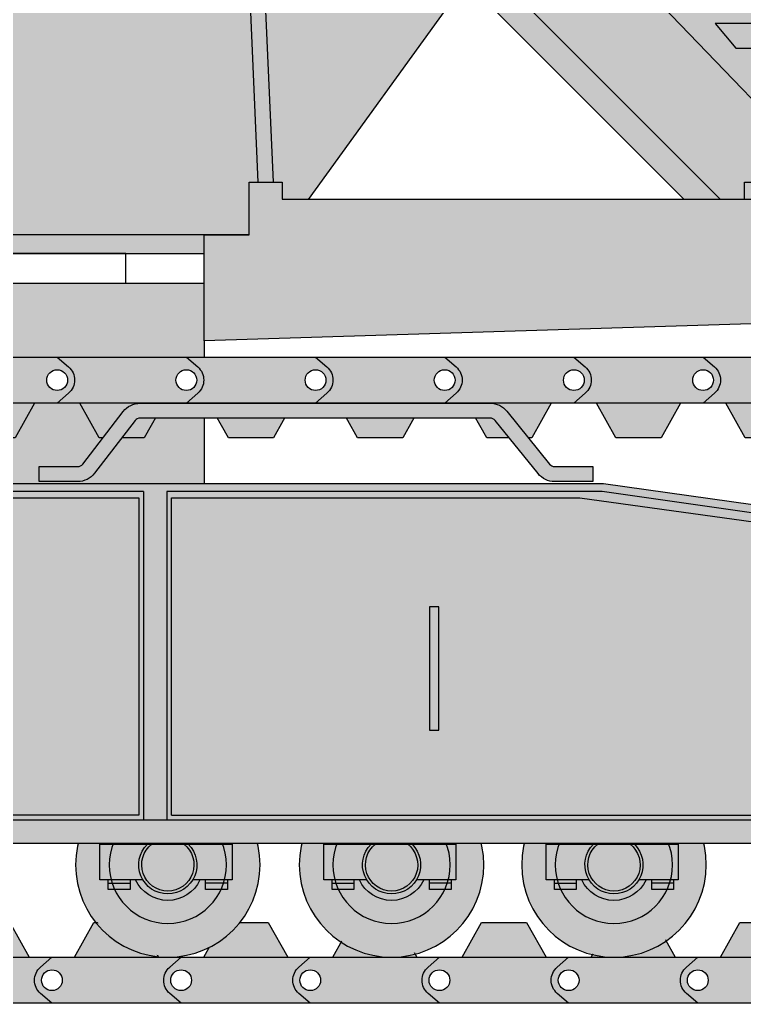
# Model space of a CAD drawing. Header units: millimetres. Extents: x -7081 to 12121, y -11735 to 22530.
# Drawn here: x 1020 to 2591, y 0 to 2131 of the extents above; entities that cross this region are included whole.
import ezdxf

# ---------------------------------------------------------------- set-up
doc = ezdxf.new("R2010")
doc.units = ezdxf.units.MM
doc.layers.add('Кран SCC2600A', color=250, linetype='Continuous', lineweight=30)
doc.layers.add('Кран SCC2600A Штриховка', color=40, linetype='Continuous', lineweight=15)
doc.styles.get("Standard").update_dxf_attribs({"font": 'mipgost.ttf'})

# ---------------------------------------------------------------- blocks, each defined once
blk = doc.blocks.new('BLOCK-20160316.19221669')
at = {"color": 0, "linetype": 'ByBlock', "lineweight": -2, "ltscale": 20, "transparency": 16777216}
blk.add_wipeout([(185.37616099999997, 75.07115912853669), (143.64321067097916, 139.16403281068244), (80.90410847900354, 182.9057823886867), (6.333719718673103, 199.89968482847917), (-69.16290201602735, 187.6605791974473), (-134.54525231217622, 147.97829259811328), (-180.25192152804865, 86.65589873428229), (-199.5988399452529, 12.661085755546765), (-189.75674536299573, -63.18526401973173), (-152.16492984721407, -129.79150251303975), (-92.32075997611294, -177.41724064316003), (-18.975750802528644, -199.0977671433819), (57.14424161745867, -191.6625567239608), (124.90755214553782, -156.198922585944), (174.40458334901248, -97.8930094892242), (198.39696907490682, -25.271380292545473), (199.99999999999994, -5.684341886080802e-14)], dxfattribs=at)
blk.add_wipeout([(81.93791377509474, -32.8444307981822), (81.93791377509474, -39.530489454603895), (81.93791377509474, -53.09363701475877), (129.12238486466958, -53.09363701475877), (129.12238486466958, -39.530489454603895), (129.12238486466958, -32.8444307981822), (147.10735276902045, -32.8444307981822), (147.10735276902045, 44.713849616246534), (-139.2469879729579, 44.713849616246534), (-139.2469879729579, -32.8444307981822), (-129.1223848646696, -32.8444307981822), (-129.1223848646696, -39.530489454603895), (-129.1223848646696, -53.09363701475877), (-81.93791377509484, -53.09363701475877), (-81.93791377509484, -39.530489454603895), (-81.93791377509484, -32.8444307981822), (-69.73810116573563, -32.844430798196896), (-69.73810116573563, -32.844430798196896), (-41.29366293541363, -65.09218685860611), (4.6282977450573526e-12, -77.08540321395992), (41.29366293542035, -65.09218685859744), (69.73810116573553, -32.8444307981822), (69.73810116573553, -32.8444307981822)], dxfattribs=at)
at = {"layer": 'Кран SCC2600A Штриховка', "ltscale": 20, "transparency": 16777216}
h = blk.add_hatch(color=252, dxfattribs=at)
h.dxf.hatch_style = 1
edge = h.paths.add_edge_path(flags=17)
edge.add_arc((0, 0), 127.1185621947896, 0, 360)
edge = h.paths.add_edge_path()
edge.add_arc((0, 0), 200, 0, 360)
h = blk.add_hatch(color=253, dxfattribs=at)
h.dxf.hatch_style = 1
edge = h.paths.add_edge_path()
edge.add_arc((0, 0), 127.1185621947896, 0, 360)
h = blk.add_hatch(color=256, dxfattribs=at)
h.dxf.hatch_style = 1
edge = h.paths.add_edge_path()
edge.add_line((69.73810116573557, -32.8444307981822), (81.93791377509478, -32.8444307981822))
edge.add_line((81.93791377509478, -32.8444307981822), (81.93791377509478, -39.53048945460387))
edge.add_line((81.93791377509478, -39.53048945460387), (81.93791377509478, -53.09363701475877))
edge.add_line((81.93791377509478, -53.09363701475877), (129.1223848646696, -53.09363701475877))
edge.add_line((129.1223848646696, -53.09363701475877), (129.1223848646696, -39.53048945460387))
edge.add_line((129.1223848646696, -39.53048945460387), (129.1223848646696, -32.8444307981822))
edge.add_line((129.1223848646696, -32.8444307981822), (147.1073527690205, -32.8444307981822))
edge.add_line((147.1073527690205, -32.8444307981822), (147.1073527690205, 44.71384961624653))
edge.add_line((147.1073527690205, 44.71384961624653), (-139.2469879729579, 44.71384961624653))
edge.add_line((-139.2469879729579, 44.71384961624653), (-139.2469879729579, -32.8444307981822))
edge.add_line((-139.2469879729579, -32.8444307981822), (-129.1223848646696, -32.8444307981822))
edge.add_line((-129.1223848646696, -32.8444307981822), (-129.1223848646696, -39.53048945460387))
edge.add_line((-129.1223848646696, -39.53048945460387), (-129.1223848646696, -53.09363701475877))
edge.add_line((-129.1223848646696, -53.09363701475877), (-81.93791377509478, -53.09363701475877))
edge.add_line((-81.93791377509478, -53.09363701475877), (-81.93791377509478, -39.53048945460387))
edge.add_line((-81.93791377509478, -39.53048945460387), (-81.93791377509478, -32.8444307981822))
edge.add_line((-81.93791377509478, -32.8444307981822), (-69.73810116573559, -32.84443079819687))
edge.add_arc((-3.462295042754345e-12, 7.347011887759436e-12), 77.08540321396725, 205.2189462702814, 334.7810537297306)
at = {"color": 0, "linetype": 'ByBlock', "lineweight": -2, "ltscale": 20, "transparency": 16777216}
for p, q in [((-129.1223848646696, -32.8444307981822), (-81.93791377509478, -32.8444307981822)), ((-129.1223848646696, -39.53048945460387), (-81.93791377509478, -39.53048945460387)), ((-69.73810116573559, -32.8444307981822), (-53.76589781082839, -32.8444307981822)), ((53.76589781082748, -32.8444307981822), (69.73810116573557, -32.8444307981822)), ((81.93791377509478, -32.8444307981822), (129.1223848646696, -32.8444307981822)), ((129.1223848646696, -39.53048945460387), (81.93791377509478, -39.53048945460387))]:
    blk.add_line(p, q, dxfattribs=at)
blk.add_lwpolyline([(69.73810116573557, -32.8444307981822), (81.93791377509478, -32.8444307981822), (81.93791377509478, -39.53048945460387), (81.93791377509478, -53.09363701475877), (129.1223848646696, -53.09363701475877), (129.1223848646696, -39.53048945460387), (129.1223848646696, -32.8444307981822), (147.1073527690205, -32.8444307981822), (147.1073527690205, 44.71384961624653), (-139.2469879729579, 44.71384961624653), (-139.2469879729579, -32.8444307981822), (-129.1223848646696, -32.8444307981822), (-129.1223848646696, -39.53048945460387), (-129.1223848646696, -53.09363701475877), (-81.93791377509478, -53.09363701475877), (-81.93791377509478, -39.53048945460387), (-81.93791377509478, -32.8444307981822), (-69.73810116573559, -32.84443079819687, 0.6343873962187444)], format="xyb", close=True, dxfattribs=at)
for radius in [200, 127.1185621947896]:
    blk.add_circle((0, 0), radius, dxfattribs=at)
for radius, start, end in [(63.00419352599442, 134.7897806652865, 45.21021933471346), (56.69597615908138, 127.9395360976482, 52.06046390235183)]:
    blk.add_arc((0, 0), radius, start, end, dxfattribs=at)
blk = doc.blocks.new('BLOCK-20160317.13205085')
at = {"color": 0, "linetype": 'ByBlock', "lineweight": -2, "ltscale": 20, "transparency": 16777216}
blk.add_wipeout([(304.75910086046525, 28.46221382663407), (304.75910086046525, 28.46221382663407), (314.33020873013436, 15.638013297005216), (317.7241393716538, -7.02016222930979e-12), (314.3302087301284, -15.638013297017949), (304.75910086045434, -28.462213826643136), (304.75910086045434, -28.462213826643136), (280.0000000000002, -50), (0, -50), (-24.75910086046474, -28.46221382663407), (-24.75910086046474, -28.46221382663407), (-34.33020873013069, -15.638013297007546), (-37.72413937165078, 7.105427357601002e-13), (-34.330208730130096, 15.638013297008797), (-24.759100860463604, 28.46221382663498), (-24.759100860463604, 28.46221382663498), (0, 50), (48.995706747247624, 50), (91.11488552066909, 125.17473679813708), (188.88511447933143, 125.17473679813708), (231.0042932527538, 50), (280.0000000000002, 50)], dxfattribs=at)
at = {"layer": 'Кран SCC2600A Штриховка', "ltscale": 20, "transparency": 16777216}
h = blk.add_hatch(color=252, dxfattribs=at)
h.dxf.hatch_style = 1
h.paths.add_polyline_path([(231.0042932527538, 50), (188.8851144793314, 125.174736798137), (91.11488552066908, 125.174736798137), (48.9957067472476, 50)])
h = blk.add_hatch(color=253, dxfattribs=at)
h.dxf.hatch_style = 1
h.paths.add_polyline_path([(48.9957067472476, 50), (0, 49.99999999999999), (-24.75910086046537, 28.46221382663346, 0.4555175711262982), (-24.75910086046531, -28.46221382663357), (2.842170943040401e-14, -50), (280.0000000000002, -50), (304.7591008604703, -28.46221382662927, 0.4555175711262988), (304.75910086047, 28.46221382662989), (280.0000000000002, 49.99999999999999), (231.0042932527538, 50)])
h.paths.add_polyline_path([(-22.52294413537459, 0, -1), (22.52294413537459, 0, -1)], flags=16)
at = {"color": 0, "linetype": 'ByBlock', "lineweight": -2, "ltscale": 20, "transparency": 16777216}
blk.add_lwpolyline([(280.0000000000002, 50), (304.7591008604652, 28.46221382663407, -0.4555175711265192), (304.7591008604543, -28.46221382664316), (280.0000000000002, -50), (0, -50), (-24.75910086046474, -28.46221382663407, -0.4555175711263229), (-24.7591008604636, 28.46221382663498), (0, 50), (48.9957067472476, 50), (91.11488552066908, 125.174736798137), (188.8851144793314, 125.174736798137), (231.0042932527538, 50)], format="xyb", close=True, dxfattribs=at)
blk.add_lwpolyline([(48.9957067472476, 50), (231.0042932527538, 50)], dxfattribs=at)
blk.add_circle((0, 0), 22.5229441353746, dxfattribs=at)
blk = doc.blocks.new('BLOCK-20180425.191503')
at = {"color": 0, "linetype": 'ByBlock', "lineweight": -2, "ltscale": 20, "transparency": 16777216}
blk.add_wipeout([(3745.6025382645234, -141.45789814504587), (3861.4854194518725, -141.45789814504587), (3861.4854194518725, -36.964352857618906), (3844.674757687162, -20.153691092912595), (1856.6229737633682, 259.5145909926505), (-2793.435306651075, 259.5145909926505), (-3760.4304186163135, 178.70879637366306), (-3811.053434157759, 178.70879637366306), (-3811.053434157759, -468.31065132018557), (-3861.485419451878, -468.31065132018557), (-3861.485419451878, -518.9336668616306), (3800.9288310494658, -518.9336668616306), (3861.4854194518725, -485.12131308489825), (3861.4854194518725, -357.1310473763365), (3745.6025382645234, -357.1310473763365)], dxfattribs=at)
at = {"layer": 'Кран SCC2600A Штриховка', "ltscale": 20, "transparency": 16777216}
h = blk.add_hatch(color=256, dxfattribs=at)
h.dxf.hatch_style = 1
h.paths.add_polyline_path([(3745.602538264526, -357.1310473763369), (3745.602538264526, -141.4578981450468), (3861.485419451876, -141.4578981450468), (3861.485419451876, -36.96435285761982), (3844.674757687166, -20.1536910929135), (1856.622973763369, 259.5145909926505), (-2793.435306651074, 259.5145909926505), (-3760.430418616314, 178.7087963736631), (-3811.053434157759, 178.7087963736631), (-3811.053434157759, -468.3106513201856), (-3861.485419451878, -468.3106513201856), (-3861.485419451878, -518.9336668616306), (3800.928831049468, -518.9336668616306), (3861.485419451876, -485.1213130848992), (3861.485419451876, -357.1310473763369)])
at = {"color": 0, "linetype": 'ByBlock', "lineweight": -2, "ltscale": 20, "transparency": 16777216}
blk.add_line((919.8106408756721, -458.1860482119009), (3827.864095922459, -458.1860482119009), dxfattribs=at)
for points in [[(3745.602538264526, -357.1310473763369), (3745.602538264526, -141.4578981450468), (3861.485419451876, -141.4578981450468), (3861.485419451876, -36.96435285761982), (3844.674757687166, -20.1536910929135), (1856.622973763369, 259.5145909926505), (-2793.435306651074, 259.5145909926505), (-3760.430418616314, 178.7087963736631), (-3811.053434157759, 178.7087963736631), (-3811.053434157759, -468.3106513201856), (-3861.485419451878, -468.3106513201856), (-3861.485419451878, -518.9336668616306), (3800.928831049468, -518.9336668616306), (3861.485419451876, -485.1213130848992), (3861.485419451876, -357.1310473763369)], [(1499.396411263369, -6.781573780077451), (1479.191711002903, -6.781573780077451), (1479.191711002903, -274.2030365068276), (1499.396411263369, -274.2030365068276)]]:
    blk.add_lwpolyline(points, close=True, dxfattribs=at)
for points in [[(859.2540524732613, 242.7039292279369), (-2793.435306651074, 242.7039292279369)], [(859.2540524732613, 242.7039292279369), (859.2540524732613, -468.3106513201856)], [(1853.184429311499, 242.7039292279369), (909.8770680147063, 242.7039292279369)], [(909.8770680147063, 242.7039292279369), (909.8770680147063, -468.3106513201856)], [(3861.485419451876, -43.84144176136761), (1853.184429311499, 242.7039292279369)], [(-1657.760486296793, 229.140781667782), (849.1294493649766, 229.140781667782)], [(849.1294493649766, 229.140781667782), (849.1294493649766, -458.1860482119009)], [(919.8106408756721, 229.140781667782), (1804.819287022183, 229.140781667782)], [(919.8106408756721, -458.1860482119009), (919.8106408756721, 229.140781667782)], [(1804.819287022183, 229.140781667782), (3827.864095922459, -50.52750041777472)], [(-3811.053434157759, -468.3106513201856), (3827.864095922459, -468.3106513201856)], [(849.1294493649766, -458.1860482119009), (-1654.512972092249, -458.1860482119009)]]:
    blk.add_lwpolyline(points, dxfattribs=at)
blk.add_wipeout([(1750.4680302887828, 264.3735077046913), (1750.4680302887828, 264.3735077046913), (1740.233547085947, 265.5184737224099), (1730.5050953503778, 268.8967603353394), (1721.7636864441247, 274.34133230607404), (1714.4415286074454, 281.5829894524195), (1714.4415286074454, 281.58298945241586), (1621.5357817155236, 396.58523830778904), (1621.5357817155236, 396.58523830778904), (1619.3360194129127, 398.7608161571461), (1616.709878019561, 400.3965039478462), (1613.787203875132, 401.4114271036033), (1610.7125050174436, 401.75540399398415), (852.0133033711973, 401.75540399398415), (852.0133033711973, 401.75540399398415), (848.8610665034721, 401.39362514167624), (845.8727543220248, 400.3271020455941), (843.203766994231, 398.6112967383542), (840.9928989472883, 396.3354356513664), (840.9928989472883, 396.3354356513664), (753.1891974797709, 282.41448587195737), (753.1891974797709, 282.41448587195737), (745.8300729158746, 274.83902461710204), (736.9460464667318, 269.1277724232641), (726.999111094694, 265.57772956785993), (716.506533848129, 264.37350770469675), (633.1087860765037, 264.37350770469675), (633.1087860765037, 296.7735077047), (716.506533848129, 296.7735077047), (716.506533848129, 296.7735077047), (719.6587707158687, 297.1352865570043), (722.6470828973197, 298.201809653081), (725.3160702251134, 299.9176149603263), (727.526938272069, 302.1934760473159), (815.3306397395736, 416.114425826725), (815.3306397395736, 416.114425826725), (822.6897643034699, 423.68988708158577), (831.5737907526127, 429.40113927541825), (841.520726124636, 432.9511821308224), (852.0133033711973, 434.1554039939856), (1610.7125050174727, 434.1554039939856), (1610.7125050174727, 434.1554039939856), (1620.9469882202939, 433.01043797627244), (1630.6754399558777, 429.6321513633429), (1639.416848862129, 424.18757939260104), (1646.73900669881, 416.94592224625194), (1739.644753590701, 301.94367339087876), (1739.644753590701, 301.94367339087876), (1741.8445158933118, 299.76809554152896), (1744.4706572866653, 298.13240775082704), (1747.3933314310943, 297.11748459507544), (1750.4680302887828, 296.77350770469457), (1833.207321407821, 296.7735077046982), (1833.207321407821, 264.37350770469675)], dxfattribs=at)
at = {"layer": 'Кран SCC2600A Штриховка', "ltscale": 20, "transparency": 16777216}
h = blk.add_hatch(color=256, dxfattribs=at)
h.dxf.hatch_style = 1
edge = h.paths.add_edge_path()
edge.add_line((1833.207321407826, 264.3735077046986), (1750.468030288783, 264.3735077046913))
edge.add_arc((1750.468030288821, 310.6873685400103), 46.31386083531902, 218.9333669264093, 269.99999999995305, ccw=False)
edge.add_line((1714.441528607436, 281.582989452414), (1621.53578171552, 396.5852383077909))
edge.add_arc((1610.712505017438, 387.8415431587119), 13.91386083527042, 38.93336692630945, 89.9999999999766)
edge.add_line((1610.712505017444, 401.7554039939823), (852.0133033711936, 401.7554039939823))
edge.add_arc((852.0133033712013, 387.8415431587061), 13.91386083527624, 90.00000000003183, 142.3770362018057)
edge.add_line((840.9928989472901, 396.3354356513664), (753.1891974797727, 282.4144858719592))
edge.add_arc((716.5065338481335, 310.6873685400312), 46.3138608353326, 269.999999999999, 322.37703620177183, ccw=False)
edge.add_line((716.5065338481327, 264.3735077046986), (633.1087860764965, 264.3735077046949))
edge.add_line((633.1087860764965, 264.3735077046949), (633.1087860764965, 296.7735077047))
edge.add_line((633.1087860764965, 296.7735077047), (716.5065338481327, 296.7735077047))
edge.add_arc((716.5065338481396, 310.6873685399982), 13.91386083529818, 269.9999999999715, 322.3770362017612)
edge.add_line((727.5269382720617, 302.1934760473159), (815.3306397395754, 416.1144258267268))
edge.add_arc((852.0133033711849, 387.841543158706), 46.31386083527772, 89.99999999998909, 142.3770362017996, ccw=False)
edge.add_line((852.0133033711936, 434.1554039939838), (1610.712505017469, 434.1554039939838))
edge.add_arc((1610.712505017447, 387.8415431587233), 46.31386083526053, 38.93336692635762, 89.99999999997237, ccw=False)
edge.add_line((1646.739006698812, 416.9459222462501), (1739.644753590703, 301.9436733908769))
edge.add_arc((1750.468030288789, 310.6873685399846), 13.91386083529182, 218.9333669263902, 269.9999999999738)
edge.add_line((1750.468030288783, 296.7735077046927), (1833.207321407826, 296.7735077046964))
edge.add_line((1833.207321407826, 296.7735077046964), (1833.207321407826, 264.3735077046986))
at = {"color": 0, "linetype": 'ByBlock', "lineweight": -2, "ltscale": 20, "transparency": 16777216}
blk.add_lwpolyline([(1833.207321407826, 264.3735077046986), (1750.468030288783, 264.3735077046913, -0.2265825463331212), (1714.441528607436, 281.582989452414), (1621.53578171552, 396.5852383077909, 0.2265825463336874), (1610.712505017444, 401.7554039939823), (852.0133033711936, 401.7554039939823, 0.2326016675290518), (840.9928989472901, 396.3354356513664), (753.1891974797727, 282.4144858719592, -0.232601667529047), (716.5065338481327, 264.3735077046986), (633.1087860764965, 264.3735077046949), (633.1087860764965, 296.7735077047), (716.5065338481327, 296.7735077047, 0.2326016675291255), (727.5269382720617, 302.1934760473159), (815.3306397395754, 416.1144258267268, -0.23260166752922), (852.0133033711936, 434.1554039939838), (1610.712505017469, 434.1554039939838, -0.2265825463334474), (1646.739006698812, 416.9459222462501), (1739.644753590703, 301.9436733908769, 0.2265825463333038), (1750.468030288783, 296.7735077046927), (1833.207321407826, 296.7735077046964)], format="xyb", close=True, dxfattribs=at)
blk = doc.blocks.new('BLOCK-20160316.19555636')
at = {"color": 0, "linetype": 'ByBlock', "lineweight": -2, "ltscale": 20, "transparency": 16777216}
blk.add_wipeout([(-1420.214373746661, 1560.0000000000007), (1420.214373746662, 1560.0000000000007), (1420.214373746662, 1125.3591869986712), (-1420.214373746661, 1125.3591869986712)], dxfattribs=at)
at = {"layer": 'Кран SCC2600A Штриховка', "ltscale": 20, "transparency": 16777216}
h = blk.add_hatch(color=253, dxfattribs=at)
h.dxf.hatch_style = 1
h.paths.add_polyline_path([(-1420.214373746661, 1560), (1420.214373746661, 1560), (1420.214373746661, 1125.359186998671), (-1420.214373746661, 1125.359186998671)])
at = {"color": 0, "linetype": 'ByBlock', "lineweight": -2, "ltscale": 20, "transparency": 16777216}
blk.add_lwpolyline([(-1420.214373746661, 1560), (1420.214373746661, 1560), (1420.214373746661, 1125.359186998671), (-1420.214373746661, 1125.359186998671)], close=True, dxfattribs=at)
blk.add_lwpolyline([(-3949.512818670977, 70.16241328051547), (-3296.687081710083, 50), (3352.573880339387, 50), (4109.484688348155, 109.1075810253533, 0.8670613627830548), (4173.577353453031, 1105.568334081843), (3006.157287555056, 1350), (-2813.246052005325, 1350), (-4022.743647205134, 1146.42734715977, 0.9057670430409308)], format="xyb", close=True, dxfattribs=at)
at = {"color": 0, "linetype": 'ByBlock', "lineweight": -2, "ltscale": 20, "transparency": 16777216, "rotation": 180}
blk.add_blockref('BLOCK-20160317.13205085', (2781.560659277653, 1350), dxfattribs=at)
at = {"color": 0, "linetype": 'ByBlock', "lineweight": -2, "ltscale": 20, "transparency": 16777216}
blk.add_blockref('BLOCK-20160317.13205085', (810.1758991677198, 50), dxfattribs=at)
at = {"color": 0, "linetype": 'ByBlock', "lineweight": -2, "ltscale": 20, "transparency": 16777216, "rotation": 180}
blk.add_blockref('BLOCK-20160317.13205085', (2501.560659277653, 1350), dxfattribs=at)
at = {"color": 0, "linetype": 'ByBlock', "lineweight": -2, "ltscale": 20, "transparency": 16777216}
blk.add_blockref('BLOCK-20160317.13205085', (1090.17589916772, 50), dxfattribs=at)
at = {"color": 0, "linetype": 'ByBlock', "lineweight": -2, "ltscale": 20, "transparency": 16777216, "rotation": 180}
blk.add_blockref('BLOCK-20160317.13205085', (2221.560659277657, 1350), dxfattribs=at)
at = {"color": 0, "linetype": 'ByBlock', "lineweight": -2, "ltscale": 20, "transparency": 16777216}
blk.add_blockref('BLOCK-20160317.13205085', (1370.17589916772, 50), dxfattribs=at)
at = {"color": 0, "linetype": 'ByBlock', "lineweight": -2, "ltscale": 20, "transparency": 16777216, "rotation": 180}
blk.add_blockref('BLOCK-20160317.13205085', (1941.560659277653, 1350), dxfattribs=at)
at = {"color": 0, "linetype": 'ByBlock', "lineweight": -2, "ltscale": 20, "transparency": 16777216, "xscale": -1}
blk.add_blockref('BLOCK-20160316.19221669', (1341.403496652711, 300), dxfattribs=at)
at = {"color": 0, "linetype": 'ByBlock', "lineweight": -2, "ltscale": 20, "transparency": 16777216}
blk.add_blockref('BLOCK-20160317.13205085', (1650.17589916772, 50), dxfattribs=at)
at = {"color": 0, "linetype": 'ByBlock', "lineweight": -2, "ltscale": 20, "transparency": 16777216, "rotation": 180}
blk.add_blockref('BLOCK-20160317.13205085', (1661.560659277653, 1350), dxfattribs=at)
at = {"color": 0, "linetype": 'ByBlock', "lineweight": -2, "ltscale": 20, "transparency": 16777216}
blk.add_blockref('BLOCK-20160317.13205085', (1930.17589916772, 50), dxfattribs=at)
at = {"color": 0, "linetype": 'ByBlock', "lineweight": -2, "ltscale": 20, "transparency": 16777216, "rotation": 180}
blk.add_blockref('BLOCK-20160317.13205085', (1381.560659277657, 1350), dxfattribs=at)
at = {"color": 0, "linetype": 'ByBlock', "lineweight": -2, "ltscale": 20, "transparency": 16777216, "xscale": -1}
blk.add_blockref('BLOCK-20160316.19221669', (1826.429294613943, 300), dxfattribs=at)
at = {"color": 0, "linetype": 'ByBlock', "lineweight": -2, "ltscale": 20, "transparency": 16777216}
blk.add_blockref('BLOCK-20160317.13205085', (2210.17589916772, 50), dxfattribs=at)
at = {"color": 0, "linetype": 'ByBlock', "lineweight": -2, "ltscale": 20, "transparency": 16777216, "rotation": 180}
blk.add_blockref('BLOCK-20160317.13205085', (1101.560659277653, 1350), dxfattribs=at)
at = {"color": 0, "linetype": 'ByBlock', "lineweight": -2, "ltscale": 20, "transparency": 16777216}
blk.add_blockref('BLOCK-20160317.13205085', (2490.17589916772, 50), dxfattribs=at)
at = {"color": 0, "linetype": 'ByBlock', "lineweight": -2, "ltscale": 20, "transparency": 16777216, "xscale": -1}
blk.add_blockref('BLOCK-20160316.19221669', (2308.398608617954, 300), dxfattribs=at)
at = {"color": 0, "linetype": 'ByBlock', "lineweight": -2, "ltscale": 20, "transparency": 16777216}
blk.add_blockref('BLOCK-20180425.191503', (429.4110335895748, 865.8445960060199), dxfattribs=at)
blk = doc.blocks.new('BLOCK-20160316.20250927')
at = {"color": 0, "linetype": 'ByBlock', "lineweight": -2, "ltscale": 20, "transparency": 16777216}
blk.add_lwpolyline([(-532.7385643050147, -486.9361004394905), (-566.5509180817498, -486.9361004394905), (-566.5509180817498, 443.8335779017243, -0.414213562373095), (-523.4483955539845, 486.9361004294897), (380.3223928610823, 486.9361004294897, -0.3384590308114841), (421.9161336890065, 455.1379209695879), (565.0421363819114, -71.48674231346831, -0.07742955551072389), (566.5097092098458, -84.67541934537985), (548.907053846211, -486.9361004394905), (515.062342279216, -486.9361004394905), (532.7296822871758, -83.19722821201594, 0.07742955551072195), (532.4133667115111, -80.35458634226597), (389.2873640186062, 446.2700769407911, 0.3384590308115003), (380.3223928610823, 453.1237466527546), (-523.4483955539845, 453.1237466527546, 0.4142135623730951), (-532.7385643050147, 443.8335779017234)], format="xyb", close=True, dxfattribs=at)
for points in [[(528.4344595920484, -65.71440508520936), (-532.7385643050147, -65.71440508520936)], [(532.0151130692775, -99.52675886194447), (-532.7385643050147, -99.52675886194447)]]:
    blk.add_lwpolyline(points, dxfattribs=at)
blk = doc.blocks.new('BLOCK-20180425.110228')
at = {"color": 0, "linetype": 'ByBlock', "lineweight": -2, "ltscale": 20, "transparency": 16777216}
blk.add_wipeout([(-1126.3131257988248, -612.1511733421385), (-1055.3730224697397, -612.1511733421385), (-1055.3730224697397, -649.2110413234141), (-52.96313607119055, -649.2110413234141), (-52.96313607119055, -612.1511733421385), (108.64845316677702, -612.1511733421385), (108.64845316677702, -649.2110413234141), (1062.2714478191879, -649.2110413234141), (1062.2714478191879, -612.1511733421385), (1224.074067304478, -612.1511733421385), (1210.2140129934883, -691.9693584523154), (1210.2140129934883, -691.9693584523154), (1183.2226516397886, -767.5775197086089), (1132.4429064462213, -829.7590693383822), (1063.7536168940148, -871.3151656071211), (985.1070345318473, -887.4348032902208), (985.1070345318473, -887.4348032902208), (-1224.074067304477, -956.3959951977185), (-1224.074067304477, -726.7693217378574), (-1126.3131257988248, -726.7693217378574)], dxfattribs=at)
blk.add_wipeout([(1210.5109197443192, -238.11394907743215), (1210.5109197443192, -238.11394907743215), (1178.5954767423395, -26.832487268512523), (1117.8992614271851, 178.0441123043595), (1029.5779539282016, 372.61491753422), (915.3132271395599, 553.1752227456468), (777.280726998144, 716.2870877672831), (678.1096204461903, 809.6869575067963), (678.1096204461903, 809.6869575067963), (523.1503268707945, 886.3170114836803), (357.42789279705426, 935.5168354931293), (185.75720150199484, 955.8569826942257), (13.125956342085715, 946.7464924535593), (-155.45023148882194, 908.4500600572583), (-315.0735660331177, 842.0803462802232), (-461.10636665078493, 749.5656502495572), (-589.3058107359334, 633.5938848316559), (-695.9472042669026, 497.53448227652643), (-770.6637752757387, 361.72102752684214), (-770.6637752757385, 361.72102752684214), (-783.609310970046, 221.11842604533945), (-767.117618490233, 80.8875360213151), (-721.9056257563402, -52.875516242040476), (-649.9387914349821, -174.35577470217459), (-605.6136415858974, -227.98934596914), (-184.3919462316161, -649.211041323414), (1062.2714478191879, -649.211041323414), (1062.2714478191879, -612.1511733421385), (1197.1388024314867, -612.1511733421385)], dxfattribs=at)
at = {"layer": 'Кран SCC2600A Штриховка', "ltscale": 20, "transparency": 16777216}
h = blk.add_hatch(color=256, dxfattribs=at)
h.dxf.hatch_style = 1
edge = h.paths.add_edge_path()
edge.add_line((1197.138802431487, -612.1511733421385), (1210.510919744319, -238.1139490774322))
edge.add_arc((-332.9680683083341, -363.2152695557453), 1548.540515112685, 4.633780848604344, 49.2376536618069)
edge.add_arc((152.6961041953626, -57.79818630248064), 1014.1941815002, 58.79778493747899, 155.5658078083212)
edge.add_arc((-106.4565583217964, 229.6690081563068), 677.2067356971116, 168.7555605622753, 222.5165400564167)
edge.add_line((-605.6136415858973, -227.9893459691402), (-184.3919462316162, -649.2110413234141))
edge.add_line((-184.3919462316162, -649.2110413234141), (1062.271447819187, -649.2110413234141))
edge.add_line((1062.271447819187, -649.2110413234141), (1062.271447819187, -612.1511733421385))
edge.add_line((1062.271447819187, -612.1511733421385), (1197.138802431487, -612.1511733421385))
h = blk.add_hatch(color=256, dxfattribs=at)
h.dxf.hatch_style = 1
h.set_gradient(color1=(255, 255, 255), color2=(173, 173, 173), rotation=45, tint=1)
edge = h.paths.add_edge_path()
edge.add_line((1085.888170889529, -612.1511733421385), (1099.166101034171, -240.7484987247963))
edge.add_arc((-397.6510268179647, -381.6181411139522), 1503.431332112766, 5.376429824016675, 48.38848507387337)
edge.add_arc((551.6317698723853, -95.13595849997), 839.0188067041217, 86.6443667739974, 138.8731680601236)
edge.add_arc((304.9226135123243, 202.3881496387436), 461.6549578399375, 146.5717570731228, 215.9061876666099)
edge.add_arc((37750.63413132636, 35006.34306980509), 51580.61353753125, 222.8434609503055, 223.2096051895521)
edge.add_line((155.9049457949613, -309.3196080310181), (586.6054324685574, -649.2110413234141))
edge.add_line((586.6054324685574, -649.2110413234141), (1062.271447819187, -649.2110413234141))
edge.add_line((1062.271447819187, -649.2110413234141), (1062.271447819187, -612.1511733421385))
edge.add_line((1062.271447819187, -612.1511733421385), (1085.888170889529, -612.1511733421385))
h = blk.add_hatch(color=256, dxfattribs=at)
h.dxf.hatch_style = 1
edge = h.paths.add_edge_path()
edge.add_line((-1126.313125798825, -726.7693217378574), (-1126.313125798825, -612.1511733421385))
edge.add_line((-1126.313125798825, -612.1511733421385), (-1055.37302246974, -612.1511733421385))
edge.add_line((-1055.37302246974, -612.1511733421385), (-1055.37302246974, -649.2110413234141))
edge.add_line((-1055.37302246974, -649.2110413234141), (-52.963136071191, -649.2110413234141))
edge.add_line((-52.963136071191, -649.2110413234141), (-52.963136071191, -612.1511733421385))
edge.add_line((-52.963136071191, -612.1511733421385), (108.6484531667766, -612.1511733421385))
edge.add_line((108.6484531667766, -612.1511733421385), (108.6484531667766, -649.2110413234141))
edge.add_line((108.6484531667766, -649.2110413234141), (1062.271447819187, -649.2110413234141))
edge.add_line((1062.271447819187, -649.2110413234141), (1062.271447819187, -612.1511733421385))
edge.add_line((1062.271447819187, -612.1511733421385), (1224.074067304477, -612.1511733421385))
edge.add_line((1224.074067304477, -612.1511733421385), (1210.214012993488, -691.9693584523156))
edge.add_arc((977.7453505819177, -651.6022631320857), 235.9474123359209, 271.78794876511716, 350.14908281217254, ccw=False)
edge.add_line((985.1070345318467, -887.4348032902208), (-1224.074067304477, -956.3959951977185))
edge.add_line((-1224.074067304477, -956.3959951977185), (-1224.074067304477, -726.7693217378574))
edge.add_line((-1224.074067304477, -726.7693217378574), (-1126.313125798825, -726.7693217378574))
at = {"color": 0, "linetype": 'ByBlock', "lineweight": -2, "ltscale": 20, "transparency": 16777216}
blk.add_line((415.2520001253388, 863.9494392993647), (415.2520001253388, 846.9378557354039), dxfattribs=at)
for points in [[(1197.138802431487, -612.1511733421385), (1210.510919744319, -238.1139490774322, 0.1971161648979266), (678.1096204461901, 809.6869575067958, 0.449250122520613), (-770.6637752757388, 361.7210275268417, 0.2389759992530176), (-605.6136415858973, -227.9893459691402), (-184.3919462316162, -649.2110413234141), (1062.271447819187, -649.2110413234141), (1062.271447819187, -612.1511733421385)], [(1085.888170889529, -612.1511733421385), (1099.166101034171, -240.7484987247963, 0.1899104296172169), (600.7423702790757, 742.4443104479697, 0.2319199791594404), (-80.36372489465975, 456.7102633747172, 0.3121089006874904), (-69.00788920283776, -68.35394025010373, 0.001597606987229568), (155.9049457949613, -309.3196080310181), (586.6054324685574, -649.2110413234141), (1062.271447819187, -649.2110413234141), (1062.271447819187, -612.1511733421385)], [(-1126.313125798825, -726.7693217378574), (-1126.313125798825, -612.1511733421385), (-1055.37302246974, -612.1511733421385), (-1055.37302246974, -649.2110413234141), (-52.963136071191, -649.2110413234141), (-52.963136071191, -612.1511733421385), (108.6484531667766, -612.1511733421385), (108.6484531667766, -649.2110413234141), (1062.271447819187, -649.2110413234141), (1062.271447819187, -612.1511733421385), (1224.074067304477, -612.1511733421385), (1210.214012993488, -691.9693584523156, -0.3558929069268259), (985.1070345318467, -887.4348032902208), (-1224.074067304477, -956.3959951977185), (-1224.074067304477, -726.7693217378574)]]:
    blk.add_lwpolyline(points, format="xyb", close=True, dxfattribs=at)
for points in [[(415.2520001253388, 863.9494392993647, 0.3692993217501081), (-717.1692909458206, 344.5554866347893, 0.2357512913244161), (-565.296600899459, -189.4190017576211), (-105.5045613336579, -649.2110413234141)], [(415.2520001253388, 846.9378557354039, 0.2692079639458654), (-302.448639079209, 590.7662940709679, 0.379506616977887), (-268.6362853024739, -190.9294779878574), (172.6435860210577, -649.2110413234141)], [(607.4284289354973, 769.3795753209679, 0.2635309322369759), (-120.3968133773351, 486.2727487835264, 0.3151734359639133), (-107.447419001136, -99.99908026058529, 0.001629737050619587), (122.2116007269387, -346.0460388167367), (506.3734280999333, -649.2110413234141)]]:
    blk.add_lwpolyline(points, format="xyb", dxfattribs=at)
for points in [[(607.4284289354973, 769.3795753209679), (415.2520001253388, 863.9494392993647)], [(415.2520001253388, 846.9378557354039), (449.8214204480155, 846.9378557354039)], [(85.15173274565586, -268.4877584022934), (189.6452780330901, -268.4877584022934), (-116.5512914420369, -268.4877584022934), (-72.04954947795886, -322.3582881482826), (189.6452780330901, -322.3582881482826), (189.6452780330901, -268.4877584022934)]]:
    blk.add_lwpolyline(points, dxfattribs=at)
at = {"color": 0, "linetype": 'ByBlock', "lineweight": -2, "ltscale": 20, "transparency": 16777216, "xscale": -1}
blk.add_blockref('BLOCK-20160316.20250927', (-558.9574657505336, -125.215072902648), dxfattribs=at)
at = {"color": 0, "linetype": 'ByBlock', "lineweight": -2, "ltscale": 20, "transparency": 16777216}
blk.add_blockref('BLOCK-20160316.20250927', (614.6427828461192, -125.215072902648), dxfattribs=at)
blk = doc.blocks.new('BLOCK-20160316.20435121')
at = {"color": 0, "linetype": 'ByBlock', "lineweight": -2, "ltscale": 20, "transparency": 16777216}
blk.add_wipeout([(1998.1763870320865, 1623.995132854281), (1998.1763870320865, 1664.4465449532145), (1627.5777072192545, 1664.4465449532145), (1627.5777072192545, 1715.0695604946532), (1988.0696295407997, 2214.156869953262), (1988.0696295407997, 2214.156869953262), (2015.6526192788124, 2264.4576751853465), (2030.0497224009405, 2319.9888893947827), (2030.3806409075542, 2377.3551061327335), (2016.6251410824016, 2433.048719361217), (1989.6242906651014, 2483.664392888555), (1951.0290325160977, 2526.1072766065045), (1903.1992391913845, 2557.782238333377), (1897.4073299469646, 2560.5596200820855), (1172.5294728098756, 2895.896550182336), (1165.1095342369272, 2897.1951161800025), (1165.1095342369272, 3220), (1165.1095342369272, 3220), (1158.0401842536398, 3261.4597450347637), (1137.631045585655, 3298.2341005881226), (1106.188566658052, 3326.167175721752), (1067.2660799844061, 3342.1022376505234), (1025.2622380286448, 3344.238455918675), (984.9239189761738, 3332.334415278835), (950.8097793172255, 3307.7353981670967), (931.7060706154548, 3282.648387173459), (761.6375960895712, 2988.668219418447), (761.6375960895712, 2967.8068786278036), (314.9759104460204, 3045.9772936163145), (-4068.2312678294684, 3045.9772936163145), (-4771.171457219254, 2968.4190132018703), (-6846.90612466578, 2968.4190132018703), (-6846.906124665779, 2048.6083723262136), (-4512.330429148205, 2048.6083723262136), (-1290.4093206885038, 1645.9407952014317), (-1290.409320688505, 1623.995132854281)], dxfattribs=at)
at = {"layer": 'Кран SCC2600A Штриховка', "ltscale": 20, "transparency": 16777216}
h = blk.add_hatch(color=256, dxfattribs=at)
h.dxf.hatch_style = 1
edge = h.paths.add_edge_path()
edge.add_line((-1290.409320688505, 1623.995132854281), (1998.176387032086, 1623.995132854281))
edge.add_line((1998.176387032086, 1623.995132854281), (1998.176387032086, 1664.446544953214))
edge.add_line((1998.176387032086, 1664.446544953214), (1627.577707219254, 1664.446544953214))
edge.add_line((1627.577707219254, 1664.446544953214), (1627.577707219254, 1715.069560494652))
edge.add_line((1627.577707219254, 1715.069560494652), (1988.069629540799, 2214.156869953261))
edge.add_arc((1800, 2350), 231.9990119300265, 324.1593310303183, 425.1741898081926)
edge.add_line((1897.407329946965, 2560.559620082085), (1172.529472809875, 2895.896550182336))
edge.add_line((1172.529472809875, 2895.896550182336), (1165.109534236927, 2897.195116180002))
edge.add_line((1165.109534236927, 2897.195116180002), (1165.109534236927, 3220))
edge.add_arc((1040, 3220), 125.1095342369269, 0, 149.9504801970128)
edge.add_line((931.7060706154543, 3282.64838717346), (761.6375960895712, 2988.668219418447))
edge.add_line((761.6375960895712, 2988.668219418447), (761.6375960895712, 2967.806878627804))
edge.add_line((761.6375960895712, 2967.806878627804), (314.9759104460209, 3045.977293616314))
edge.add_line((314.9759104460209, 3045.977293616314), (-4068.231267829468, 3045.977293616314))
edge.add_line((-4068.231267829468, 3045.977293616314), (-4771.171457219254, 2968.41901320187))
edge.add_line((-4771.171457219254, 2968.41901320187), (-6846.90612466578, 2968.41901320187))
edge.add_line((-6846.90612466578, 2968.41901320187), (-6846.906124665779, 2048.608372326213))
edge.add_line((-6846.906124665779, 2048.608372326213), (-4512.330429148205, 2048.608372326213))
edge.add_line((-4512.330429148205, 2048.608372326213), (-1290.409320688504, 1645.940795201432))
edge.add_line((-1290.409320688504, 1645.940795201432), (-1290.409320688505, 1623.995132854281))
at = {"color": 0, "linetype": 'ByBlock', "lineweight": -2, "ltscale": 20, "transparency": 16777216}
blk.add_line((1627.577707219254, 1664.446544953214), (-1290.409320688505, 1664.446544953214), dxfattribs=at)
blk.add_lwpolyline([(-1290.409320688505, 1623.995132854281), (1998.176387032086, 1623.995132854281), (1998.176387032086, 1664.446544953214), (1627.577707219254, 1664.446544953214), (1627.577707219254, 1715.069560494652), (1988.069629540799, 2214.156869953261, 0.4717098761453287), (1897.407329946965, 2560.559620082085), (1172.529472809875, 2895.896550182336), (1165.109534236927, 2897.195116180002), (1165.109534236927, 3220, 0.76698375344022), (931.7060706154543, 3282.64838717346), (761.6375960895712, 2988.668219418447), (761.6375960895712, 2967.806878627804), (314.9759104460209, 3045.977293616314), (-4068.231267829468, 3045.977293616314), (-4771.171457219254, 2968.41901320187), (-6846.90612466578, 2968.41901320187), (-6846.906124665779, 2048.608372326213), (-4512.330429148205, 2048.608372326213), (-1290.409320688504, 1645.940795201432)], format="xyb", close=True, dxfattribs=at)
blk.add_lwpolyline([(-1250.472170249992, 1560), (1250.472170249992, 1560), (1250.472170249992, 1623.995132854281), (-1250.472170249992, 1623.995132854281)], close=True, dxfattribs=at)
blk.add_blockref('BLOCK-20180425.110228', (2644.288441051137, 2391.215866691072), dxfattribs=at)
blk = doc.blocks.new('*U81')
at = {"color": 0, "linetype": 'ByBlock', "lineweight": -2, "ltscale": 20, "transparency": 16777216}
blk.add_blockref('BLOCK-20160316.19555636', (-1.009741958682895e-28, 2.273736754432321e-13), dxfattribs=at)
at = {"linetype": 'ByBlock', "lineweight": -2}
for tag, p in [('МАРКА', (-4120.150712359697, 2367.326502506359)), ('МОДЕЛЬ', (-4120.150712359697, 2098.124957003543))]:
    blk.add_attdef(tag, p, '', height=150, dxfattribs=at)
at = {"color": 0, "linetype": 'ByBlock', "lineweight": -2, "ltscale": 20, "transparency": 16777216}
blk.add_blockref('BLOCK-20160316.20435121', (0, 0), dxfattribs=at)

msp = doc.modelspace()

# ---------------------------------------------------------------- block references
at = {"layer": 'Кран SCC2600A'}
msp.add_blockref('*U81', (0, 0), dxfattribs=at)

doc.saveas('drawing.dxf')
